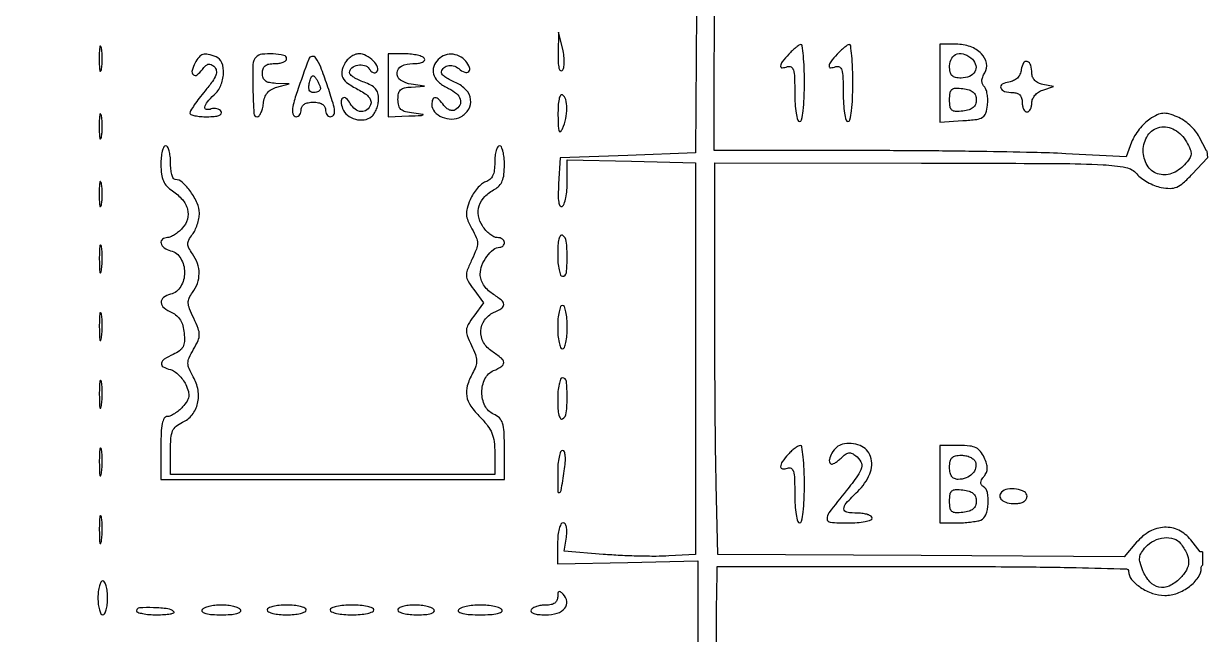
# Model space of a CAD drawing. Header units: millimetres. Extents: x 42961 to 43381, y 28224 to 28521.
# Drawn here: x 43066.76 to 43088.73, y 28328.1 to 28339.44 of the extents above; entities that cross this region are included whole.
import ezdxf

# ---------------------------------------------------------------- set-up
doc = ezdxf.new("R2010")
doc.units = ezdxf.units.MM

msp = doc.modelspace()

# ---------------------------------------------------------------- linework, layer by layer
for p, q in [((43088.726, 28337.077), (43088.734, 28336.948)), ((43088.641, 28329.629), (43088.641, 28329.381))]:
    msp.add_line(p, q)
for points in [[(43066.552, 28337.403, 0.000673), (43066.551, 28339.77, 0.000667), (43066.542, 28342.348, 0.00081), (43066.527, 28344.762)], [(43079.259, 28340.564), (43079.235, 28337.039), (43077.978, 28336.994), (43076.72, 28336.949), (43076.693, 28336.469, 0.011972), (43076.686, 28336.259, 0.041966), (43076.696, 28336.124, 0.102495), (43076.722, 28336.056, 0.410259), (43076.76, 28336.048, 0.176257), (43076.797, 28336.094, 0.029046), (43076.827, 28336.207, 0.028878), (43076.848, 28336.35, 0.021936), (43076.855, 28336.508), (43076.855, 28336.909), (43078.045, 28336.884), (43079.235, 28336.859), (43079.235, 28333.222), (43079.235, 28329.584), (43078.741, 28329.555, -0.014675), (43078.501, 28329.547, -0.006247), (43078.18, 28329.551, -0.006175), (43077.836, 28329.563, -0.008061), (43077.523, 28329.584), (43076.798, 28329.642), (43076.837, 28329.905, 0.031104), (43076.846, 28330.012, 0.062849), (43076.837, 28330.095, 0.0982), (43076.813, 28330.149, 0.241946), (43076.776, 28330.168, 0.282562), (43076.736, 28330.143, 0.053229), (43076.704, 28330.06, 0.041271), (43076.682, 28329.938, 0.022811), (43076.675, 28329.786), (43076.675, 28329.405), (43077.978, 28329.434), (43079.28, 28329.463), (43079.28, 28325.549)], [(43088.726, 28337.077), (43088.718, 28337.077), (43088.584, 28337.337, 0.053765), (43088.512, 28337.445, 0.034321), (43088.409, 28337.554, 0.034287), (43088.291, 28337.648, 0.052968), (43088.176, 28337.71, 0.028984), (43088.02, 28337.764, 0.089899), (43087.91, 28337.775, 0.092744), (43087.804, 28337.746, 0.032082), (43087.667, 28337.668, 0.049746), (43087.569, 28337.589, 0.030829), (43087.47, 28337.479, 0.030752), (43087.385, 28337.357, 0.047689), (43087.329, 28337.241), (43087.228, 28336.969), (43086.106, 28337.026, 0.007079), (43085.501, 28337.048, 0.001801), (43084.519, 28337.066, 0.001836), (43083.398, 28337.079, 0.001858), (43082.281, 28337.083), (43079.58, 28337.083), (43079.587, 28340.743)], [(43088.641, 28329.629), (43088.601, 28329.629), (43088.425, 28329.854, 0.112939), (43088.205, 28330.031, 0.125675), (43087.938, 28330.087, 0.117254), (43087.663, 28330.008, 0.08993), (43087.421, 28329.808), (43087.193, 28329.537), (43083.421, 28329.561), (43079.648, 28329.584), (43079.618, 28330.886, -0.002881), (43079.607, 28331.545, -0.001008), (43079.598, 28332.492, -0.001), (43079.592, 28333.534, -0.001169), (43079.591, 28334.524), (43079.594, 28336.859), (43083.429, 28336.852, -0.000661), (43085.972, 28336.844, -0.011494), (43086.8, 28336.821, -0.034897), (43087.223, 28336.77, -0.173776), (43087.426, 28336.65, 0.059424), (43087.509, 28336.571, 0.033557), (43087.625, 28336.496, 0.033016), (43087.755, 28336.435, 0.045971), (43087.878, 28336.399, 0.044827), (43088.045, 28336.382, 0.104875), (43088.167, 28336.407, 0.082682), (43088.287, 28336.483, 0.020794), (43088.452, 28336.646), (43088.734, 28336.948)], [(43079.625, 28327.316, -0.000408), (43079.624, 28328.359, -0.005128), (43079.627, 28328.753), (43079.639, 28329.36), (43083.456, 28329.36, -0.001599), (43085.115, 28329.354, -0.004282), (43086.297, 28329.337, -0.001003), (43087.231, 28329.313, -0.406171), (43087.273, 28329.27, 0.177206), (43087.328, 28329.119, 0.069825), (43087.495, 28328.97, 0.064301), (43087.719, 28328.859, 0.083583), (43087.943, 28328.821, 0.089983), (43088.177, 28328.863, 0.071858), (43088.401, 28328.986, 0.077716), (43088.565, 28329.155, 0.154884), (43088.62, 28329.331, -0.200897), (43088.641, 28329.381, -0.000324)]]:
    msp.add_lwpolyline(points, format="xyb")
for points in [[(43076.685, 28338.884, 0.01496), (43076.686, 28338.721, 0.049114), (43076.7, 28338.614, 0.147197), (43076.726, 28338.569, 0.407335), (43076.759, 28338.57, 0.146039), (43076.788, 28338.624, 0.043417), (43076.799, 28338.719, 0.037644), (43076.793, 28338.838, 0.026414), (43076.769, 28338.969), (43076.694, 28339.284)], [(43068.168, 28338.79, 0.008087), (43068.17, 28338.645, 0.039503), (43068.179, 28338.564, 0.611425), (43068.193, 28338.56, 0.142433), (43068.207, 28338.588, 0.029693), (43068.219, 28338.68, 0.017887), (43068.223, 28338.79, 0.017887), (43068.219, 28338.9, 0.029693), (43068.207, 28338.992, 0.142433), (43068.193, 28339.02, 0.611425), (43068.179, 28339.016, 0.039503), (43068.17, 28338.935, 0.008087)], [(43080.964, 28338.872, 0.018722), (43080.845, 28338.732, 0.14285), (43080.813, 28338.653, 0.465498), (43080.844, 28338.621, 0.073147), (43080.942, 28338.643, -0.228754), (43081.007, 28338.637, -0.193975), (43081.05, 28338.581, -0.05944), (43081.071, 28338.444, -0.008451), (43081.076, 28338.158, 0.015524), (43081.083, 28337.952, 0.025983), (43081.103, 28337.779, 0.024203), (43081.131, 28337.649, 0.339177), (43081.166, 28337.622, 0.358912), (43081.203, 28337.653, 0.01702), (43081.231, 28337.824, 0.020476), (43081.25, 28338.054, 0.010616), (43081.256, 28338.341, 0.008799), (43081.251, 28338.616, 0.014817), (43081.236, 28338.846, 0.008584), (43081.215, 28339.031, 0.408912), (43081.189, 28339.052, 0.121047), (43081.153, 28339.039, 0.020563), (43081.095, 28338.996, 0.021408), (43081.029, 28338.939, 0.017617)], [(43081.862, 28338.872, 0.018722), (43081.743, 28338.732, 0.14285), (43081.712, 28338.653, 0.465498), (43081.742, 28338.621, 0.073147), (43081.84, 28338.643, -0.228754), (43081.906, 28338.637, -0.193975), (43081.948, 28338.581, -0.05944), (43081.97, 28338.444, -0.008451), (43081.974, 28338.158, 0.015524), (43081.981, 28337.952, 0.025983), (43082.001, 28337.779, 0.024203), (43082.029, 28337.649, 0.339177), (43082.064, 28337.622, 0.358912), (43082.101, 28337.653, 0.01702), (43082.129, 28337.824, 0.020476), (43082.148, 28338.054, 0.010616), (43082.154, 28338.341, 0.008799), (43082.149, 28338.616, 0.014817), (43082.134, 28338.846, 0.008584), (43082.114, 28339.031, 0.408912), (43082.087, 28339.052, 0.121047), (43082.051, 28339.039, 0.020563), (43081.993, 28338.996, 0.021408), (43081.927, 28338.939, 0.017617)], [(43083.771, 28338.336), (43083.771, 28337.612), (43084.197, 28337.64, 0.013775), (43084.453, 28337.663, 0.110399), (43084.563, 28337.702, 0.177322), (43084.622, 28337.777, 0.049048), (43084.653, 28337.925, 0.035057), (43084.658, 28338.031, 0.036707), (43084.648, 28338.134, 0.039404), (43084.625, 28338.221, 0.11417), (43084.592, 28338.273, -0.102495), (43084.56, 28338.324, -0.105885), (43084.55, 28338.382, -0.084734), (43084.564, 28338.45, -0.043777), (43084.604, 28338.527, 0.193295), (43084.636, 28338.706, 0.146096), (43084.54, 28338.883, 0.110771), (43084.334, 28339.014, 0.086143), (43084.071, 28339.059), (43083.771, 28339.059)], [(43069.946, 28338.712, 0.058468), (43069.891, 28338.571, 0.28063), (43069.914, 28338.493, 0.363052), (43069.985, 28338.49, 0.069021), (43070.082, 28338.589, -0.037102), (43070.144, 28338.661, -0.142501), (43070.195, 28338.69, -0.182528), (43070.246, 28338.682, -0.069078), (43070.305, 28338.639, -0.163043), (43070.34, 28338.569, -0.129858), (43070.331, 28338.484, -0.06486), (43070.267, 28338.368, -0.01499), (43070.131, 28338.192, 0.009269), (43070.023, 28338.056, 0.012928), (43069.932, 28337.931, 0.009334), (43069.862, 28337.824, 0.141752), (43069.85, 28337.781, 0.313332), (43069.869, 28337.755, 0.03566), (43069.944, 28337.732, 0.032983), (43070.047, 28337.717, 0.020444), (43070.17, 28337.712, 0.021145), (43070.303, 28337.718, 0.06722), (43070.39, 28337.737, 0.161942), (43070.429, 28337.768, 0.290028), (43070.43, 28337.808, 0.109884), (43070.398, 28337.841, 0.081902), (43070.351, 28337.862, 0.076891), (43070.297, 28337.867, 0.078162), (43070.245, 28337.856, -0.129427), (43070.156, 28337.846, -0.430692), (43070.125, 28337.889, -0.126583), (43070.174, 28337.987, -0.031814), (43070.299, 28338.116, 0.109468), (43070.422, 28338.29, 0.086757), (43070.474, 28338.515, 0.100924), (43070.444, 28338.716, 0.217064), (43070.336, 28338.825, 0.034022), (43070.189, 28338.871, 0.128899), (43070.093, 28338.868, 0.149271), (43070.019, 28338.82, 0.051119)], [(43071.077, 28338.82, 0.192723), (43071.02, 28338.685, 0.011371), (43071.019, 28338.231, 0.009002), (43071.037, 28337.773, 0.397429), (43071.101, 28337.712, 0.231297), (43071.135, 28337.729, 0.057435), (43071.169, 28337.784, 0.046899), (43071.197, 28337.862, 0.03212), (43071.214, 28337.956, -0.054844), (43071.24, 28338.07, -0.08933), (43071.288, 28338.156, -0.091838), (43071.363, 28338.218, -0.060944), (43071.466, 28338.261), (43071.691, 28338.323), (43071.444, 28338.332, -0.038502), (43071.325, 28338.345, -0.116), (43071.251, 28338.378, -0.149927), (43071.211, 28338.435, -0.081032), (43071.197, 28338.52, -0.07578), (43071.21, 28338.604, -0.149477), (43071.248, 28338.66, -0.124434), (43071.315, 28338.69, -0.044917), (43071.422, 28338.7, 0.038131), (43071.508, 28338.707, 0.057076), (43071.58, 28338.726, 0.074992), (43071.63, 28338.755, 0.226478), (43071.646, 28338.79, 0.35554), (43071.595, 28338.852, 0.03797), (43071.397, 28338.878, 0.039155), (43071.187, 28338.872, 0.172027)], [(43072.055, 28338.782, 0.003612), (43071.839, 28338.177, 0.03102), (43071.762, 28337.9, 0.104762), (43071.762, 28337.764, 0.354869), (43071.826, 28337.712, 0.148195), (43071.86, 28337.722, 0.098894), (43071.889, 28337.752, 0.082425), (43071.909, 28337.795, 0.064853), (43071.916, 28337.847, -0.140575), (43071.932, 28337.903, -0.118484), (43071.975, 28337.946, -0.088208), (43072.046, 28337.973, -0.04716), (43072.14, 28337.982, -0.04716), (43072.234, 28337.973, -0.088208), (43072.305, 28337.946, -0.118484), (43072.349, 28337.903, -0.140575), (43072.365, 28337.847, 0.064853), (43072.371, 28337.795, 0.082425), (43072.391, 28337.752, 0.098894), (43072.42, 28337.722, 0.148195), (43072.454, 28337.712, 0.234517), (43072.515, 28337.742, 0.188534), (43072.536, 28337.814, 0.050583), (43072.506, 28337.964, 0.005448), (43072.398, 28338.302, 0.012162), (43072.279, 28338.633, 0.062979), (43072.187, 28338.803, 0.285276), (43072.116, 28338.833, 0.271538)], [(43072.723, 28338.698, 0.075267), (43072.67, 28338.549, 0.175848), (43072.688, 28338.434, 0.120323), (43072.785, 28338.329, 0.027301), (43072.996, 28338.205, -0.034547), (43073.105, 28338.138, -0.073631), (43073.177, 28338.07, -0.106095), (43073.209, 28338.002, -0.152421), (43073.205, 28337.936, -0.137618), (43073.133, 28337.839, -0.180995), (43073.029, 28337.807, -0.154552), (43072.917, 28337.85, -0.097397), (43072.825, 28337.958, 0.076903), (43072.751, 28338.053, 0.351447), (43072.686, 28338.058, 0.276189), (43072.655, 28337.99, 0.065354), (43072.685, 28337.863, 0.133631), (43072.774, 28337.741, 0.101622), (43072.922, 28337.666, 0.102561), (43073.087, 28337.656, 0.138838), (43073.222, 28337.716, 0.080502), (43073.272, 28337.773, 0.044201), (43073.314, 28337.856, 0.042611), (43073.343, 28337.951, 0.052481), (43073.353, 28338.042, 0.069998), (43073.337, 28338.15, 0.108568), (43073.293, 28338.233, 0.091848), (43073.211, 28338.298, 0.039242), (43073.083, 28338.354, -0.025974), (43072.98, 28338.396, -0.035996), (43072.893, 28338.445, -0.039187), (43072.831, 28338.494, -0.210766), (43072.814, 28338.532, -0.227126), (43072.855, 28338.619, -0.121427), (43072.966, 28338.67, -0.113725), (43073.093, 28338.666, -0.191898), (43073.177, 28338.603, 0.059049), (43073.211, 28338.561, 0.093111), (43073.249, 28338.535, 0.126234), (43073.286, 28338.529, 0.175017), (43073.316, 28338.543, 0.302343), (43073.333, 28338.631, 0.097045), (43073.257, 28338.747, 0.078319), (43073.124, 28338.846, 0.12113), (43072.985, 28338.88, 0.094009), (43072.915, 28338.866, 0.057513), (43072.84, 28338.826, 0.054915), (43072.772, 28338.768, 0.063893)], [(43073.532, 28338.296), (43073.532, 28337.712), (43073.914, 28337.726, 0.001178), (43074.147, 28337.736, 0.118219), (43074.178, 28337.745, 0.719386), (43074.176, 28337.755, 0.002653), (43074.004, 28337.777, -0.029367), (43073.851, 28337.805, -0.119886), (43073.768, 28337.848, -0.15463), (43073.725, 28337.918, -0.059813), (43073.712, 28338.032, -0.052378), (43073.723, 28338.144, -0.152852), (43073.761, 28338.21, -0.137028), (43073.833, 28338.248, -0.038923), (43073.959, 28338.264), (43074.206, 28338.278), (43073.959, 28338.315, -0.110946), (43073.761, 28338.392, -0.268831), (43073.694, 28338.529, -0.270064), (43073.779, 28338.653, -0.111381), (43073.986, 28338.7, 0.027979), (43074.093, 28338.706, 0.069343), (43074.168, 28338.725, 0.145541), (43074.205, 28338.755, 0.297719), (43074.206, 28338.79, 0.159713), (43074.165, 28338.825, 0.035556), (43074.076, 28338.853, 0.033489), (43073.964, 28338.873, 0.026918), (43073.841, 28338.88), (43073.532, 28338.88)], [(43074.431, 28338.746, 0.125111), (43074.367, 28338.611, 0.152071), (43074.382, 28338.472, 0.120453), (43074.48, 28338.343, 0.063831), (43074.652, 28338.236, -0.067629), (43074.796, 28338.145, -0.143876), (43074.869, 28338.036, -0.196648), (43074.859, 28337.929, -0.136366), (43074.776, 28337.838, -0.144083), (43074.728, 28337.825, -0.090383), (43074.671, 28337.837, -0.076762), (43074.613, 28337.871, -0.063487), (43074.564, 28337.923, 0.034437), (43074.471, 28338.033, 0.183605), (43074.402, 28338.065, 0.341837), (43074.356, 28338.035, 0.08235), (43074.34, 28337.94, 0.182607), (43074.391, 28337.806, 0.11261), (43074.53, 28337.706, 0.101254), (43074.711, 28337.67, 0.12249), (43074.879, 28337.712, 0.137604), (43075.024, 28337.851, 0.170195), (43075.06, 28338.033, 0.152827), (43074.974, 28338.212, 0.107811), (43074.789, 28338.341, -0.021794), (43074.686, 28338.389, -0.030605), (43074.599, 28338.441, -0.031062), (43074.536, 28338.491, -0.214278), (43074.52, 28338.526, -0.177869), (43074.551, 28338.61, -0.157415), (43074.631, 28338.66, -0.128422), (43074.739, 28338.658, -0.106395), (43074.841, 28338.605, 0.075952), (43074.952, 28338.538, 0.309816), (43075.026, 28338.554, 0.297617), (43075.04, 28338.629, 0.073681), (43074.971, 28338.743, 0.105409), (43074.848, 28338.839, 0.113444), (43074.701, 28338.874, 0.114162), (43074.553, 28338.841, 0.107798)], [(43084.374, 28338.779, -0.143912), (43084.437, 28338.664, -0.190886), (43084.418, 28338.548, -0.159401), (43084.318, 28338.461, -0.09976), (43084.165, 28338.431, -0.050326), (43084.058, 28338.441, -0.152702), (43083.994, 28338.477, -0.146716), (43083.96, 28338.543, -0.045238), (43083.95, 28338.655, -0.13404), (43083.989, 28338.798, -0.190722), (43084.092, 28338.878, -0.166748), (43084.234, 28338.871, -0.102473)], [(43085.281, 28338.589, -0.070443), (43085.256, 28338.5, -0.091021), (43085.208, 28338.431, -0.091021), (43085.138, 28338.383, -0.070443), (43085.049, 28338.357, 0.093086), (43084.926, 28338.315, 0.370722), (43084.901, 28338.246, 0.238851), (43084.972, 28338.182, 0.067958), (43085.123, 28338.161, -0.077002), (43085.198, 28338.15, -0.12387), (43085.253, 28338.116, -0.121293), (43085.286, 28338.059, -0.072026), (43085.297, 28337.982, 0.048028), (43085.304, 28337.913, 0.068025), (43085.324, 28337.855, 0.088204), (43085.353, 28337.816, 0.191087), (43085.387, 28337.802, 0.181749), (43085.422, 28337.815, 0.091136), (43085.451, 28337.852, 0.071066), (43085.47, 28337.906, 0.051125), (43085.477, 28337.971, -0.103794), (43085.492, 28338.042, -0.073775), (43085.535, 28338.111, -0.068592), (43085.6, 28338.169, -0.067456), (43085.679, 28338.207), (43085.881, 28338.274), (43085.679, 28338.314, -0.065161), (43085.596, 28338.341, -0.086444), (43085.532, 28338.388, -0.095197), (43085.491, 28338.45, -0.098245), (43085.477, 28338.521, 0.070187), (43085.456, 28338.669, 0.243971), (43085.392, 28338.737, 0.362444), (43085.323, 28338.711, 0.093331)], [(43072.273, 28338.229, -0.182983), (43072.264, 28338.203, -0.093473), (43072.237, 28338.181, -0.07235), (43072.197, 28338.166, -0.051441), (43072.148, 28338.161, -0.122534), (43072.097, 28338.174, -0.174563), (43072.066, 28338.208, -0.118851), (43072.057, 28338.266, -0.043627), (43072.071, 28338.348, -0.021889), (43072.099, 28338.438, -0.185328), (43072.126, 28338.47, -0.331312), (43072.156, 28338.465, -0.055202), (43072.196, 28338.416, -0.021915), (43072.225, 28338.365, -0.021382), (43072.25, 28338.311, -0.021856), (43072.268, 28338.262, -0.071114)], [(43084.444, 28338.026, -0.086629), (43084.43, 28337.942, -0.132039), (43084.387, 28337.882, -0.10493), (43084.312, 28337.842, -0.041844), (43084.197, 28337.818, -0.031206), (43084.061, 28337.811, -0.174181), (43083.993, 28337.836, -0.184152), (43083.959, 28337.898, -0.035595), (43083.95, 28338.026, -0.035595), (43083.959, 28338.155, -0.184152), (43083.993, 28338.217, -0.174181), (43084.061, 28338.242, -0.031206), (43084.197, 28338.234, -0.041844), (43084.312, 28338.211, -0.10493), (43084.387, 28338.171, -0.132039), (43084.43, 28338.111, -0.086629)], [(43076.682, 28337.74, 0.006867), (43076.688, 28337.528, 0.069498), (43076.704, 28337.442, 0.556475), (43076.73, 28337.435, 0.096524), (43076.765, 28337.488, 0.049255), (43076.825, 28337.677, 0.052296), (43076.846, 28337.871, 0.059316), (43076.827, 28338.032, 0.197571), (43076.765, 28338.116, 0.411581), (43076.729, 28338.108, 0.08628), (43076.701, 28338.041, 0.042672), (43076.685, 28337.917, 0.015584)], [(43068.168, 28337.532, 0.008087), (43068.17, 28337.388, 0.039503), (43068.179, 28337.306, 0.611425), (43068.193, 28337.303, 0.142433), (43068.207, 28337.33, 0.029693), (43068.219, 28337.422, 0.017887), (43068.223, 28337.532, 0.017887), (43068.219, 28337.643, 0.029693), (43068.207, 28337.735, 0.142433), (43068.193, 28337.762, 0.611425), (43068.179, 28337.759, 0.039503), (43068.17, 28337.677, 0.008087)], [(43088.345, 28337.247, -0.02391), (43088.417, 28337.102, -0.123719), (43088.432, 28337.015, -0.134716), (43088.403, 28336.934, -0.030376), (43088.312, 28336.82, -0.120874), (43088.068, 28336.656, -0.172679), (43087.81, 28336.652, -0.180716), (43087.616, 28336.812, -0.132201), (43087.543, 28337.083, -0.148449), (43087.629, 28337.368, -0.197652), (43087.851, 28337.517, -0.18499), (43088.126, 28337.471, -0.133366)], [(43069.311, 28336.824, 0.030101), (43069.322, 28336.645, 0.074278), (43069.357, 28336.519, 0.087863), (43069.423, 28336.421, 0.055876), (43069.529, 28336.333, -0.070329), (43069.71, 28336.174, -0.114209), (43069.805, 28335.993, -0.133433), (43069.803, 28335.809, -0.115511), (43069.709, 28335.64, -0.034611), (43069.64, 28335.574, -0.03475), (43069.563, 28335.518, -0.036934), (43069.489, 28335.479, -0.10292), (43069.432, 28335.467, 0.164243), (43069.341, 28335.436, 0.298502), (43069.315, 28335.365, 0.178067), (43069.373, 28335.279, 0.092626), (43069.492, 28335.223, -0.197805), (43069.68, 28335.081, -0.134721), (43069.751, 28334.819, -0.134503), (43069.679, 28334.557, -0.197104), (43069.49, 28334.415, 0.09606), (43069.36, 28334.353, 0.255061), (43069.318, 28334.262, 0.206392), (43069.37, 28334.162, 0.069167), (43069.513, 28334.074, -0.073812), (43069.605, 28334.016, -0.079647), (43069.673, 28333.936, -0.07007), (43069.719, 28333.829, -0.04221), (43069.743, 28333.694, -0.033646), (43069.748, 28333.538, -0.108767), (43069.722, 28333.438, -0.121413), (43069.658, 28333.365, -0.047098), (43069.541, 28333.298, 0.030264), (43069.373, 28333.208, 0.212332), (43069.321, 28333.133, 0.330185), (43069.353, 28333.069, 0.056237), (43069.488, 28333.016, -0.086592), (43069.564, 28332.982, -0.04422), (43069.645, 28332.915, -0.042172), (43069.718, 28332.83, -0.049198), (43069.772, 28332.737, -0.033723), (43069.821, 28332.606, -0.107661), (43069.829, 28332.514, -0.112098), (43069.797, 28332.429, -0.038201), (43069.715, 28332.324, -0.033375), (43069.644, 28332.255, -0.034115), (43069.565, 28332.197, -0.036245), (43069.489, 28332.156, -0.105504), (43069.432, 28332.144, 0.26939), (43069.375, 28332.111, 0.078706), (43069.338, 28332.013, 0.040622), (43069.317, 28331.841, 0.010412), (43069.311, 28331.56), (43069.311, 28330.976), (43072.499, 28330.976), (43075.688, 28330.976), (43075.688, 28331.539, 0.010072), (43075.681, 28331.861, 0.065251), (43075.654, 28332.021, 0.127886), (43075.594, 28332.118, 0.087134), (43075.486, 28332.19, -0.177699), (43075.327, 28332.342, -0.113966), (43075.269, 28332.593, -0.113966), (43075.327, 28332.844, -0.177699), (43075.486, 28332.996, 0.03645), (43075.639, 28333.077, 0.279407), (43075.674, 28333.147, 0.209264), (43075.632, 28333.226, 0.021854), (43075.458, 28333.352, -0.121211), (43075.301, 28333.52, -0.137572), (43075.25, 28333.734, -0.144171), (43075.318, 28333.936, -0.137363), (43075.486, 28334.074, 0.036094), (43075.639, 28334.155, 0.275875), (43075.675, 28334.224, 0.212191), (43075.634, 28334.303, 0.022685), (43075.463, 28334.426, -0.052503), (43075.371, 28334.501, -0.05686), (43075.3, 28334.592, -0.060608), (43075.254, 28334.69, -0.078059), (43075.239, 28334.789, -0.094852), (43075.27, 28334.952, -0.063781), (43075.362, 28335.119, -0.067403), (43075.484, 28335.246, -0.168708), (43075.604, 28335.287, 0.106871), (43075.636, 28335.294, 0.099464), (43075.663, 28335.314, 0.095921), (43075.681, 28335.343, 0.091722), (43075.688, 28335.377, 0.146046), (43075.677, 28335.411, 0.099209), (43075.649, 28335.44, 0.083165), (43075.606, 28335.46, 0.065914), (43075.555, 28335.467, -0.122974), (43075.494, 28335.482, -0.045165), (43075.419, 28335.531, -0.041381), (43075.344, 28335.602, -0.038858), (43075.279, 28335.685, -0.101632), (43075.205, 28335.872, -0.126145), (43075.219, 28336.059, -0.114581), (43075.324, 28336.228, -0.074146), (43075.51, 28336.366, 0.086253), (43075.593, 28336.431, 0.090307), (43075.648, 28336.519, 0.067137), (43075.678, 28336.643, 0.026717), (43075.688, 28336.817, 0.02381), (43075.681, 28336.954, 0.037979), (43075.661, 28337.069, 0.04436), (43075.633, 28337.151, 0.294715), (43075.598, 28337.173, 0.27491), (43075.563, 28337.153, 0.053598), (43075.534, 28337.083, 0.043338), (43075.515, 28336.983, 0.027566), (43075.508, 28336.865, -0.030875), (43075.499, 28336.717, -0.078978), (43075.469, 28336.615, -0.108443), (43075.416, 28336.546, -0.098483), (43075.338, 28336.503, 0.098163), (43075.265, 28336.462, 0.040973), (43075.184, 28336.382, 0.038491), (43075.109, 28336.28, 0.040442), (43075.052, 28336.169, 0.028717), (43074.996, 28336.009, 0.084765), (43074.984, 28335.893, 0.08565), (43075.01, 28335.78, 0.029725), (43075.085, 28335.631, -0.026182), (43075.166, 28335.471, -0.104703), (43075.188, 28335.364, -0.093007), (43075.167, 28335.25, -0.01826), (43075.084, 28335.059, 0.017594), (43074.999, 28334.864, 0.109414), (43074.982, 28334.756, 0.121691), (43075.013, 28334.657, 0.023911), (43075.118, 28334.501), (43075.302, 28334.256), (43075.119, 28334.008, 0.023983), (43075.015, 28333.853, 0.116723), (43074.983, 28333.754, 0.110325), (43074.999, 28333.647, 0.02035), (43075.077, 28333.464, -0.022086), (43075.149, 28333.295, -0.079695), (43075.172, 28333.181, -0.095809), (43075.156, 28333.077, -0.04058), (43075.097, 28332.947, 0.053482), (43074.999, 28332.715, 0.116359), (43074.988, 28332.523, 0.109668), (43075.063, 28332.339, 0.04432), (43075.239, 28332.13, -0.032075), (43075.375, 28331.974, -0.068373), (43075.455, 28331.835, -0.066761), (43075.495, 28331.678, -0.029365), (43075.508, 28331.463), (43075.508, 28331.066), (43072.499, 28331.066), (43069.491, 28331.066), (43069.491, 28331.501, -0.0166), (43069.499, 28331.744, -0.081801), (43069.53, 28331.877, -0.125225), (43069.595, 28331.964, -0.063106), (43069.713, 28332.037, 0.118742), (43069.892, 28332.177, 0.109735), (43069.994, 28332.387, 0.101442), (43070.001, 28332.635, 0.087714), (43069.913, 28332.88, -0.024882), (43069.835, 28333.034, -0.108678), (43069.814, 28333.133, -0.105196), (43069.836, 28333.234, -0.022575), (43069.919, 28333.394, 0.025454), (43070.002, 28333.557, 0.104464), (43070.025, 28333.664, 0.093853), (43070.003, 28333.777, 0.018387), (43069.921, 28333.969, -0.017516), (43069.843, 28334.147, -0.081971), (43069.82, 28334.255, -0.11847), (43069.837, 28334.345, -0.05616), (43069.898, 28334.447, 0.076776), (43069.989, 28334.617, 0.085467), (43070.021, 28334.8, 0.083606), (43069.99, 28334.986, 0.069649), (43069.898, 28335.165, -0.030405), (43069.832, 28335.274, -0.12094), (43069.812, 28335.349, -0.128494), (43069.831, 28335.422, -0.036228), (43069.895, 28335.522, 0.051909), (43069.945, 28335.603, 0.030844), (43069.987, 28335.709, 0.030611), (43070.016, 28335.821, 0.045634), (43070.027, 28335.921, 0.109185), (43069.988, 28336.106, 0.050668), (43069.865, 28336.318, 0.050531), (43069.711, 28336.492, 0.188108), (43069.577, 28336.545, -0.283257), (43069.544, 28336.565, -0.049718), (43069.516, 28336.637, -0.041068), (43069.497, 28336.738, -0.025955), (43069.491, 28336.859, 0.027026), (43069.484, 28336.979, 0.042582), (43069.464, 28337.081, 0.052312), (43069.435, 28337.152, 0.277684), (43069.401, 28337.173, 0.292032), (43069.366, 28337.151, 0.045617), (43069.337, 28337.071, 0.0387), (43069.318, 28336.958, 0.024307)], [(43068.168, 28336.275, 0.008087), (43068.17, 28336.13, 0.039503), (43068.179, 28336.049, 0.611425), (43068.193, 28336.045, 0.142433), (43068.207, 28336.073, 0.029693), (43068.219, 28336.165, 0.017887), (43068.223, 28336.275, 0.017887), (43068.219, 28336.385, 0.029693), (43068.207, 28336.477, 0.142433), (43068.193, 28336.505, 0.611425), (43068.179, 28336.501, 0.039503), (43068.17, 28336.42, 0.008087)], [(43076.676, 28335.158, 0.020671), (43076.682, 28335.001, 0.033326), (43076.702, 28334.869, 0.036254), (43076.73, 28334.772, 0.312055), (43076.765, 28334.748, 0.38239), (43076.837, 28334.813, 0.027473), (43076.853, 28335.103, 0.028359), (43076.836, 28335.4, 0.22988), (43076.765, 28335.512, 0.397171), (43076.729, 28335.504, 0.091154), (43076.7, 28335.441, 0.045191), (43076.681, 28335.324, 0.016966)], [(43068.169, 28335.063, 0.006817), (43068.172, 28334.902, 0.040183), (43068.181, 28334.818, 0.720633), (43068.194, 28334.817, 0.075924), (43068.208, 28334.862, 0.022548), (43068.219, 28334.972, 0.015659), (43068.223, 28335.096, 0.015827), (43068.219, 28335.216, 0.031163), (43068.207, 28335.311, 0.248898), (43068.193, 28335.328, 0.49082), (43068.18, 28335.321, 0.030832), (43068.171, 28335.224, 0.00738)], [(43076.676, 28333.805, 0.020945), (43076.682, 28333.65, 0.033738), (43076.702, 28333.52, 0.036969), (43076.73, 28333.425, 0.31052), (43076.765, 28333.401, 0.31052), (43076.8, 28333.425, 0.036969), (43076.829, 28333.52, 0.033738), (43076.849, 28333.65, 0.020945), (43076.855, 28333.805, 0.020945), (43076.849, 28333.96, 0.033738), (43076.829, 28334.091, 0.036969), (43076.8, 28334.185, 0.31052), (43076.765, 28334.209, 0.31052), (43076.73, 28334.185, 0.036969), (43076.702, 28334.091, 0.033738), (43076.682, 28333.96, 0.020945)], [(43068.169, 28333.805, 0.006817), (43068.172, 28333.645, 0.040183), (43068.181, 28333.561, 0.720633), (43068.194, 28333.559, 0.075924), (43068.208, 28333.604, 0.022548), (43068.219, 28333.714, 0.015659), (43068.223, 28333.839, 0.015827), (43068.219, 28333.959, 0.031163), (43068.207, 28334.054, 0.248898), (43068.193, 28334.071, 0.49082), (43068.18, 28334.063, 0.030832), (43068.171, 28333.967, 0.00738)], [(43068.169, 28332.548, 0.006817), (43068.172, 28332.387, 0.040183), (43068.181, 28332.304, 0.720633), (43068.194, 28332.302, 0.075924), (43068.208, 28332.347, 0.022548), (43068.219, 28332.457, 0.015659), (43068.223, 28332.581, 0.015827), (43068.219, 28332.701, 0.031163), (43068.207, 28332.796, 0.248898), (43068.193, 28332.813, 0.49082), (43068.18, 28332.806, 0.030832), (43068.171, 28332.709, 0.00738)], [(43076.676, 28332.453, 0.016966), (43076.681, 28332.287, 0.045191), (43076.7, 28332.169, 0.091154), (43076.729, 28332.106, 0.397171), (43076.765, 28332.099, 0.22988), (43076.836, 28332.211, 0.028359), (43076.853, 28332.508, 0.027473), (43076.837, 28332.798, 0.38239), (43076.765, 28332.862, 0.312055), (43076.73, 28332.838, 0.036254), (43076.702, 28332.742, 0.033326), (43076.682, 28332.61, 0.020671)], [(43068.169, 28331.291, 0.006817), (43068.172, 28331.13, 0.040183), (43068.181, 28331.046, 0.720633), (43068.194, 28331.045, 0.075924), (43068.208, 28331.09, 0.022548), (43068.219, 28331.199, 0.015659), (43068.223, 28331.324, 0.015827), (43068.219, 28331.444, 0.031163), (43068.207, 28331.539, 0.248898), (43068.193, 28331.556, 0.49082), (43068.18, 28331.549, 0.030832), (43068.171, 28331.452, 0.00738)], [(43080.955, 28331.441, 0.028026), (43080.845, 28331.304, 0.14306), (43080.813, 28331.212, 0.416115), (43080.848, 28331.173, 0.104131), (43080.942, 28331.188, -0.228754), (43081.007, 28331.183, -0.193975), (43081.05, 28331.127, -0.05944), (43081.071, 28330.99, -0.008451), (43081.076, 28330.704, 0.015524), (43081.083, 28330.497, 0.025983), (43081.103, 28330.324, 0.024203), (43081.131, 28330.195, 0.339177), (43081.166, 28330.168, 0.358912), (43081.203, 28330.199, 0.01702), (43081.231, 28330.37, 0.020476), (43081.25, 28330.599, 0.010616), (43081.256, 28330.886, 0.009911), (43081.25, 28331.162, 0.0164), (43081.234, 28331.394, 0.01031), (43081.21, 28331.579, 0.371934), (43081.18, 28331.605, 0.130443), (43081.141, 28331.595, 0.028185), (43081.083, 28331.557, 0.027601), (43081.018, 28331.504, 0.02333)], [(43081.96, 28331.628, 0.128276), (43081.855, 28331.574, 0.075426), (43081.765, 28331.465, 0.084537), (43081.719, 28331.347, 0.251977), (43081.743, 28331.267, 0.276642), (43081.77, 28331.26, 0.052796), (43081.817, 28331.28, 0.042865), (43081.875, 28331.319, 0.027228), (43081.935, 28331.373, -0.037303), (43082.014, 28331.441, -0.119242), (43082.078, 28331.468, -0.1468), (43082.14, 28331.46, -0.067908), (43082.208, 28331.417, -0.095647), (43082.301, 28331.305, -0.192247), (43082.314, 28331.192, -0.090973), (43082.243, 28331.042, -0.01257), (43082.033, 28330.767, 0.0051), (43081.711, 28330.357, 0.176471), (43081.675, 28330.242, 0.381389), (43081.736, 28330.179, 0.017628), (43082.059, 28330.168, 0.018609), (43082.233, 28330.174, 0.03019), (43082.38, 28330.194, 0.030871), (43082.488, 28330.223, 0.323693), (43082.513, 28330.258, 0.254951), (43082.494, 28330.292, 0.06271), (43082.434, 28330.321, 0.048861), (43082.347, 28330.341, 0.031626), (43082.244, 28330.348, -0.0422), (43082.043, 28330.365, -0.365622), (43081.99, 28330.428, -0.188111), (43082.032, 28330.535, -0.015766), (43082.244, 28330.752, 0.102477), (43082.468, 28331.078, 0.17989), (43082.482, 28331.401, 0.226545), (43082.289, 28331.604, 0.147579)], [(43083.771, 28330.886), (43083.771, 28330.168), (43084.078, 28330.168, 0.015647), (43084.206, 28330.172, 0.014556), (43084.336, 28330.184, 0.014716), (43084.452, 28330.201, 0.046719), (43084.527, 28330.222, 0.216285), (43084.622, 28330.319, 0.068985), (43084.666, 28330.522, 0.06867), (43084.654, 28330.73, 0.20788), (43084.575, 28330.844, -0.113768), (43084.54, 28330.878, -0.159937), (43084.53, 28330.92, -0.113479), (43084.545, 28330.971, -0.042642), (43084.588, 28331.032, 0.070411), (43084.633, 28331.106, 0.098731), (43084.65, 28331.181, 0.079498), (43084.637, 28331.269, 0.032035), (43084.594, 28331.383, 0.05925), (43084.525, 28331.496, 0.115271), (43084.443, 28331.562, 0.08766), (43084.325, 28331.596, 0.024441), (43084.132, 28331.605), (43083.771, 28331.605)], [(43076.676, 28331.096, 0.003695), (43076.678, 28330.753, 0.498792), (43076.707, 28330.732, 0.285361), (43076.741, 28330.77, 0.003052), (43076.799, 28331.133, 0.017743), (43076.817, 28331.293, 0.041455), (43076.817, 28331.413, 0.062772), (43076.801, 28331.491, 0.319042), (43076.766, 28331.515, 0.313406), (43076.731, 28331.491, 0.035626), (43076.702, 28331.392, 0.032963), (43076.682, 28331.257, 0.02043)], [(43084.428, 28331.302, -0.16024), (43084.433, 28331.188, -0.125975), (43084.372, 28331.08, -0.107465), (43084.256, 28331.003, -0.093312), (43084.112, 28330.976, -0.095825), (43084.039, 28330.99, -0.142106), (43083.989, 28331.03, -0.111138), (43083.96, 28331.099, -0.045353), (43083.95, 28331.201, -0.045238), (43083.96, 28331.313, -0.146716), (43083.994, 28331.379, -0.152702), (43084.058, 28331.414, -0.050326), (43084.165, 28331.425, -0.053494), (43084.251, 28331.416, -0.0568), (43084.331, 28331.389, -0.063584), (43084.394, 28331.349, -0.128111)], [(43084.444, 28330.572, -0.086629), (43084.43, 28330.488, -0.132039), (43084.387, 28330.427, -0.10493), (43084.312, 28330.387, -0.041844), (43084.197, 28330.364, -0.031206), (43084.061, 28330.357, -0.174181), (43083.993, 28330.382, -0.184152), (43083.959, 28330.443, -0.035595), (43083.95, 28330.572, -0.035595), (43083.959, 28330.701, -0.184152), (43083.993, 28330.762, -0.174181), (43084.061, 28330.787, -0.031206), (43084.197, 28330.78, -0.041844), (43084.312, 28330.757, -0.10493), (43084.387, 28330.717, -0.132039), (43084.43, 28330.656, -0.086629)], [(43084.911, 28330.739, 0.209008), (43084.882, 28330.665, 0.2139), (43084.917, 28330.595, 0.11631), (43085.02, 28330.544, 0.056552), (43085.168, 28330.527, 0.049343), (43085.259, 28330.536, 0.088683), (43085.328, 28330.563, 0.117066), (43085.372, 28330.607, 0.1393), (43085.387, 28330.662, 0.276062), (43085.338, 28330.745, 0.083344), (43085.192, 28330.794, 0.075333), (43085.025, 28330.796, 0.162768)], [(43068.169, 28330.033, 0.006817), (43068.172, 28329.873, 0.040183), (43068.181, 28329.789, 0.720633), (43068.194, 28329.787, 0.075924), (43068.208, 28329.832, 0.022548), (43068.219, 28329.942, 0.015659), (43068.223, 28330.067, 0.015827), (43068.219, 28330.187, 0.031163), (43068.207, 28330.281, 0.248898), (43068.193, 28330.299, 0.49082), (43068.18, 28330.291, 0.030832), (43068.171, 28330.195, 0.00738)], [(43088.236, 28329.786, -0.051804), (43088.351, 28329.601, -0.117633), (43088.386, 28329.442, -0.1271), (43088.345, 28329.292, -0.065805), (43088.225, 28329.136, -0.085742), (43088.027, 28328.996, -0.164171), (43087.836, 28328.974, -0.161642), (43087.669, 28329.072, -0.082553), (43087.538, 28329.281, -0.027248), (43087.486, 28329.43, -0.100348), (43087.478, 28329.528, -0.114434), (43087.509, 28329.616, -0.040895), (43087.59, 28329.721, -0.093877), (43087.744, 28329.838, -0.090376), (43087.932, 28329.892, -0.100861), (43088.11, 28329.874, -0.153812)], [(43068.143, 28328.776, 0.027026), (43068.15, 28328.655, 0.042582), (43068.17, 28328.554, 0.052312), (43068.199, 28328.482, 0.277684), (43068.233, 28328.462, 0.277684), (43068.268, 28328.482, 0.052312), (43068.297, 28328.554, 0.042582), (43068.317, 28328.655, 0.027026), (43068.323, 28328.776, 0.027026), (43068.317, 28328.896, 0.042582), (43068.297, 28328.998, 0.052312), (43068.268, 28329.069, 0.277684), (43068.233, 28329.09, 0.277684), (43068.199, 28329.069, 0.052312), (43068.17, 28328.998, 0.042582), (43068.15, 28328.896, 0.027026)], [(43076.676, 28328.794, -0.107538), (43076.661, 28328.727, -0.134288), (43076.621, 28328.679, -0.104491), (43076.553, 28328.65, -0.048007), (43076.456, 28328.641, 0.037634), (43076.368, 28328.635, 0.041396), (43076.285, 28328.615, 0.045439), (43076.218, 28328.586, 0.130646), (43076.182, 28328.551, 0.338634), (43076.185, 28328.516, 0.124076), (43076.231, 28328.486, 0.058451), (43076.321, 28328.467, 0.022753), (43076.449, 28328.462, 0.0694), (43076.668, 28328.492, 0.147209), (43076.811, 28328.584, 0.22259), (43076.846, 28328.711, 0.155825), (43076.777, 28328.845, 0.036758), (43076.727, 28328.888, 0.282867), (43076.698, 28328.89, 0.251004), (43076.68, 28328.865, 0.030727)], [(43068.862, 28328.538, 0.320809), (43068.883, 28328.508, 0.032198), (43068.972, 28328.484, 0.03097), (43069.093, 28328.467, 0.019118), (43069.236, 28328.462, 0.014263), (43069.376, 28328.466, 0.029923), (43069.484, 28328.478, 0.048124), (43069.549, 28328.496, 0.542136), (43069.554, 28328.518, 0.167951), (43069.441, 28328.573, 0.022991), (43069.175, 28328.593, 0.01945), (43068.912, 28328.59, 0.399664)], [(43070.074, 28328.551, 0.400129), (43070.082, 28328.515, 0.089468), (43070.146, 28328.486, 0.044569), (43070.265, 28328.467, 0.016707), (43070.434, 28328.462, 0.016707), (43070.602, 28328.467, 0.044569), (43070.721, 28328.486, 0.089468), (43070.785, 28328.515, 0.400129), (43070.793, 28328.551, 0.158284), (43070.752, 28328.586, 0.036095), (43070.664, 28328.615, 0.033884), (43070.554, 28328.635, 0.02738), (43070.434, 28328.641, 0.02738), (43070.313, 28328.635, 0.033884), (43070.203, 28328.615, 0.036095), (43070.115, 28328.586, 0.158284)], [(43071.287, 28328.551, 0.295869), (43071.309, 28328.517, 0.04382), (43071.392, 28328.488, 0.037669), (43071.508, 28328.468, 0.023598), (43071.646, 28328.462, 0.023598), (43071.784, 28328.468, 0.037669), (43071.9, 28328.488, 0.04382), (43071.983, 28328.517, 0.295869), (43072.005, 28328.551, 0.295869), (43071.983, 28328.586, 0.04382), (43071.9, 28328.615, 0.037669), (43071.784, 28328.635, 0.023598), (43071.646, 28328.641, 0.023598), (43071.508, 28328.635, 0.037669), (43071.392, 28328.615, 0.04382), (43071.309, 28328.586, 0.295869)], [(43072.454, 28328.551, 0.31052), (43072.478, 28328.516, 0.036969), (43072.573, 28328.488, 0.033738), (43072.704, 28328.468, 0.020945), (43072.859, 28328.462, 0.020945), (43073.013, 28328.468, 0.033738), (43073.144, 28328.488, 0.036969), (43073.239, 28328.516, 0.31052), (43073.263, 28328.551, 0.31052), (43073.239, 28328.586, 0.036969), (43073.144, 28328.615, 0.033738), (43073.013, 28328.635, 0.020945), (43072.859, 28328.641, 0.020945), (43072.704, 28328.635, 0.033738), (43072.573, 28328.615, 0.036969), (43072.478, 28328.586, 0.31052)], [(43073.712, 28328.551, 0.297764), (43073.734, 28328.517, 0.042932), (43073.819, 28328.488, 0.03716), (43073.937, 28328.468, 0.02325), (43074.076, 28328.462, 0.019531), (43074.223, 28328.467, 0.051222), (43074.326, 28328.486, 0.106919), (43074.38, 28328.515, 0.369423), (43074.385, 28328.551, 0.159713), (43074.344, 28328.586, 0.035556), (43074.255, 28328.615, 0.033489), (43074.143, 28328.635, 0.026918), (43074.021, 28328.641, 0.027497), (43073.902, 28328.635, 0.043243), (43073.803, 28328.615, 0.053437), (43073.732, 28328.586, 0.275259)], [(43074.834, 28328.551, 0.422793), (43074.844, 28328.514, 0.076575), (43074.917, 28328.486, 0.039897), (43075.05, 28328.467, 0.014792), (43075.239, 28328.462, 0.014792), (43075.427, 28328.467, 0.039897), (43075.56, 28328.486, 0.076575), (43075.633, 28328.514, 0.422793), (43075.643, 28328.551, 0.169477), (43075.6, 28328.586, 0.031768), (43075.501, 28328.615, 0.030777), (43075.376, 28328.635, 0.023905), (43075.239, 28328.641, 0.023905), (43075.101, 28328.635, 0.030777), (43074.976, 28328.615, 0.031768), (43074.877, 28328.586, 0.169477)]]:
    msp.add_lwpolyline(points, format="xyb", close=True)

doc.saveas('drawing.dxf')
